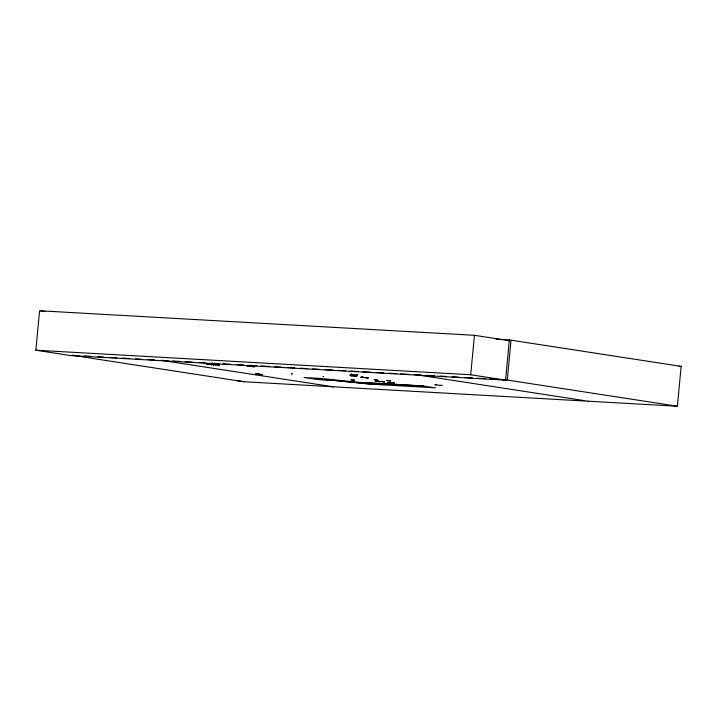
<?xml version="1.0" encoding="UTF-8"?>
<svg xmlns="http://www.w3.org/2000/svg" width="717" height="717" viewBox="0 0 717 717"><rect width="100%" height="100%" fill="white"/><g stroke="black" fill="none" stroke-linecap="round" stroke-linejoin="round"><path stroke-width="1.08" d="M262.18 374.74L256.292 374.301L262.207 374.839M495.994 339.168L509.348 339.921L505.548 380.127L70.687 355.578L35.85 350.21L39.578 310.757L474.448 335.305L509.276 340.665L505.942 340.476M505.548 380.127L470.711 374.758L474.448 335.305M510.988 340.772L507.286 379.902L502.375 379.625M588.29 401.215L677.377 406.243L681.15 366.378L509.348 339.921M255.485 373.916L261.4 374.462L255.521 373.862M219.769 365.052L219.07 364.819M356.376 375.905L350.057 375.547M394.52 383.084L393.812 382.86M210.224 363.528L214.894 363.797M375.215 381.238L382.609 381.713M354.557 380.306L350.882 379.759L354.781 380.27M379.66 381.704L376.21 381.184M434.645 384.868L436.528 384.697M361.072 377.294L362.202 377.088M291.308 373.638L291.936 373.978L291.335 373.593M351.464 374.14L350.846 374.373M246.254 365.688L253.137 366.728M247.517 365.76L254.643 366.817L246.37 365.616M350.819 374.417L351.518 374.202M357.147 374.991L357.756 374.794M321.243 378.495L304.044 377.509L317.255 379.454M360.364 382.457L423.182 385.952M360.75 377.259L362.488 377.16M366.907 377.877L368.565 377.787L366.826 377.904M206.648 364.039L213.926 364.675M212.671 364.353L212.743 364.496M211.793 364.711L213.693 364.666M219.554 365.114L219.07 365.123M440.31 385.441L442.21 385.325M352.898 380.055L353.562 380.109M213.281 364.801L213.765 364.801M394.305 383.156L387.189 382.385L393.758 382.932M351.339 374.319L357.174 374.883M214.025 363.976L214.813 364.048M367.552 377.832L361.78 377.232M259.043 374.507L258.362 374.202L259.276 374.534M213.137 364.353L213.818 364.388M219.088 365.132L213.917 364.675M435.721 384.832L441.233 385.441M678.927 366.253L681.15 366.378M35.85 350.21L470.711 374.758M72.103 355.273L78.924 355.668M84.364 355.964L91.158 356.358M97.736 356.725L103.4 357.048M109.997 357.416L116.754 357.81M122.257 358.115L128.943 358.491M135.674 358.876L141.204 359.181M147.917 359.567L154.585 359.943M167.975 360.696L161.271 360.319L333.477 386.83M172.851 361.01L180.675 361.458M185.147 361.709L192.972 362.148M198.564 362.461L205.268 362.847M210.861 363.161L218.685 363.6M223.157 363.851L230.982 364.29M236.574 364.612L243.278 364.989M248.871 365.303L256.695 365.742M261.167 366.002L269.709 366.441M274.584 366.754L281.288 367.131M286.881 367.454L294.705 367.893M300.289 368.206L307.71 368.583M312.585 368.897L319.298 369.282M324.882 369.596L332.715 370.035M338.299 370.348L345.719 370.734M350.595 371.048L358.419 371.487M362.892 371.738L370.716 372.186M376.308 372.499L383.729 372.876M388.605 373.19L396.429 373.638M400.902 373.889L408.726 374.328M414.318 374.641L421.013 375.018M426.57 375.332L434.385 375.78M439.924 376.084L446.646 376.47M452.167 376.784L458.907 377.169M464.401 377.474L472.279 377.922M477.755 378.226L485.552 378.666M489.998 378.917L497.786 379.356M210.054 363.555L214.715 363.824M376.264 381.175L379.616 381.749M381.184 381.444L384.581 382.009M316.529 379.338L331.98 380.216L371.953 384.24L435.497 387.843L422.286 385.898M316.349 379.401L332.831 380.279L372.804 384.303M423.003 386.006L361.207 382.519L320.391 378.433M236.511 380.593L244.049 381.749L588.352 401.224L416.147 374.704M386.875 380.44L390.451 380.933M361.87 377.232L367.489 377.823M213.809 364.388L219.008 364.908M351.124 375.439L351.957 375.493M350.03 375.547L357.111 376.165L356.304 375.959M322.919 376.667L323.331 376.703M353.974 376.022L354.906 376.093M210.87 364.63L211.802 364.702L207.428 364.254M389.385 382.475L390.308 382.555M292.321 373.88L291.873 373.835M323.636 376.595L323.645 376.586M390.308 382.528L391.276 382.618M214.759 364.783L215.7 364.881M351.231 375.726L352.083 375.833M217.466 364.711L218.309 364.819M208.127 364.335L208.97 364.442M388.659 382.69L387.467 382.519M505.575 379.795L677.377 406.243M40.672 310.918L45.019 311.59M386.777 380.395L390.559 381.023M384.626 381.955L380.987 381.399M399.728 384.572L395.013 384.339M216.758 364.308L212.08 363.662L215.978 364.272M72.247 355.291L244.049 381.749M213.72 364.666L212.725 364.478L213.218 364.577M207.446 364.254L206.657 364.093M396.851 384.411L397.433 384.473M218.613 364.37L214.105 364.155M374.22 379.705L378.02 380.315L374.22 379.705M214.186 363.662L212.349 363.376L214.15 363.689"/></g></svg>
